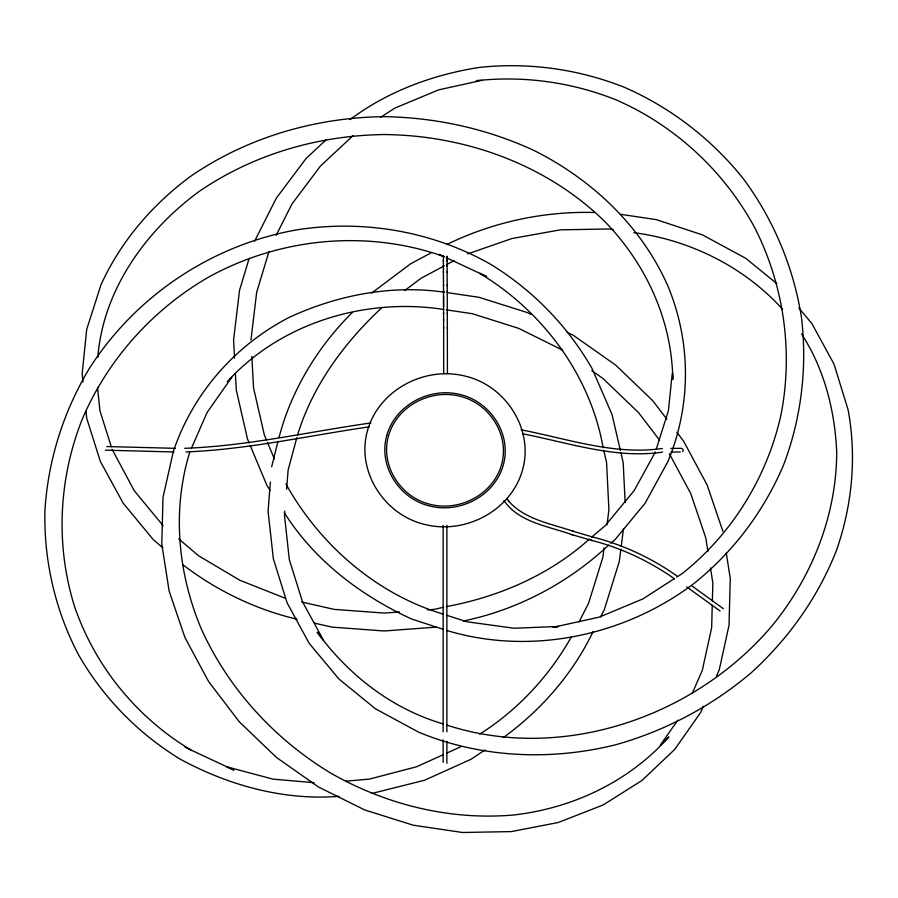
<?xml version="1.0" encoding="UTF-8"?>
<svg xmlns="http://www.w3.org/2000/svg" width="898" height="898" viewBox="0 0 898 898"><rect width="100%" height="100%" fill="white"/><g stroke="black" fill="none" stroke-linecap="round" stroke-linejoin="round"><path stroke-width="1.35" d="M443.421 257.243L443.421 256.154L443.376 261.195M443.612 320.552L443.612 319.486M443.59 313.885L443.59 312.807M447.148 257.243L447.148 256.154L447.103 261.195M447.316 313.885L447.316 312.807M712.249 605.319L711.665 627.646L702.281 670.413L692.235 693.379M712.361 601.132L712.844 582.993L710.486 567.94M270.421 482.035L268.064 511.187L273.351 558.781L287.136 602.906L309.226 643.406L338.961 679.056L375.42 708.758L418.692 732.196C480.89 757.946 550.541 760.976 615.579 744.79C665.62 730.736 712.035 706.086 751.626 672.4C788.826 638.388 818.404 596.755 836.723 549.711C852.258 504.71 856.793 456.498 848.06 409.589L834.029 364.173L811.938 323.673L798.816 307.947M271.656 466.769L277.987 441.345M284.801 511.097L284.475 515.205L289.302 559.555L302.469 601.716L323.583 640.42L317.219 632.192C348.143 674.825 391.977 708.96 442.871 723.799M286.574 489.186L288.123 470.013L296.879 437.539M97.815 357.426C103.001 290.189 145.476 230.966 198.649 191.824C252.989 154.333 318.375 135.374 384.164 134.543C465.344 135.306 546.916 164.559 605.252 221.997C646.055 264.113 671.985 320.339 672.77 379.371L672.77 373.815M672.209 373.736L668.393 410.768L656.214 449.326M250.98 339.927L256.671 292.333L268.884 251.822M604.04 547.971L602.827 557.467L588.504 603.478L579.03 621.977M607.003 524.926L608.911 510.008L606.577 462.56L603.748 450.381M620.855 549.239L619.261 561.62L604.309 609.675L600.571 616.982M621.203 546.489L623.504 528.596M189.77 452.076C171.877 510.232 177.838 573.351 201.354 629.027C228.305 688.542 273.823 738.313 329.42 772.336C385.085 804.496 449.786 820.705 514.049 814.946C572.913 808.155 629.274 781.507 668.853 736.921L660.299 745.149L677.822 720.185M279.065 437.348C291.3 390.226 317.757 346.729 352.263 312.538M297.608 434.834C312.672 385.523 344.226 342.767 381.639 307.868M249.139 258.444L239.542 290.29L233.592 339.983L234.569 358.078M191.442 448.248L207.068 412.508L231.751 377.34L229.854 379.169M703.314 706.311L700.575 712.585L674.735 749.392L641.958 780.485L603.22 804.922L558.287 822.501L511.422 831.582L462.537 832.491L413.114 825.183L364.655 809.906L318.633 787.097L276.449 757.452L239.373 721.891L208.549 681.481L184.909 637.445L169.161 591.142L161.786 543.952L163.009 497.324L173.381 451.312C192.913 393.481 234.748 345.64 288.83 317.566C337.12 295.094 391.64 284.509 444.611 292.232M716.481 676.194L719.242 669.807L729.041 625.165L730.265 578.537L726.269 552.921M254.561 241.281L276.348 198.121L306.095 158.452L326.187 139.718M276.135 235.332L291.917 204.071L320.406 166.085L353.004 135.677M571.442 636.783C549.43 675.891 517.697 710.273 479.577 734.182M593.073 631.608C572.935 673.725 541 710.34 503.284 737.606M655.372 451.986L634.111 490.667L605.252 525.622L591.647 537.161M682.57 451.604L683.243 450.695M227.239 381.74C280.894 322.629 365.789 297.294 443.747 309.473M589.559 538.935C549.834 574.821 498.783 596.889 446.429 606.599M608.653 545.064C568.333 582.959 517.439 609.865 463.2 621.034M610.786 543.268L615.029 539.664L645.157 503.161L667.977 461.437C691.258 404.998 691.258 342.621 667.977 286.181L667.36 284.846C640.959 225.881 592.085 179.757 534.849 150.886C487.636 128.818 436.226 117.526 384.164 116.639C315.467 117.503 247.186 137.304 190.443 176.446C152.233 204.744 120.725 241.427 100.969 284.846L86.724 329.319L82.133 373.815L82.998 382.155M371.772 292.995L410.824 263.653L430.636 253.113M404.706 290.537L421.184 278.156L444.342 265.83M484.931 749.953L471.158 759.203L424.608 780.227L371.772 793.506M349.962 119.614C387.655 91.461 432.409 74.848 478.656 67.507C528.383 62.052 578.615 69.034 625.053 87.566L625.973 88.015C671.985 108.456 712.282 139.774 743.645 179.14C773.616 219.83 793.417 267.054 801.398 316.949C807.437 366.867 801.487 417.48 783.741 464.535C764.378 510.446 734.126 550.934 695.411 582.331L694.648 582.97C625.188 635.896 530.999 655.854 446.946 630.531M380.763 117.178L394.794 108.13L438.437 89.923L481.923 80.315M674.454 578.548L642.889 598.921L599.247 617.128L553.033 627.332M676.789 577.044L682.637 573.272C732.409 533.457 767.218 476.894 781.013 414.719C793.349 351.5 783.887 285.16 754.747 227.755C724.192 171.17 675.105 125.641 616.129 99.88C571.757 82.178 523.759 75.499 476.243 80.708L478.645 80.427M446.733 244.548C492.396 222.221 543.683 211.03 594.543 212.512M446.777 264.54L454.085 260.644M443.163 754.724L416.414 766.813L369.269 779.138L345.809 781.159M446.98 753.007L460.988 746.676M467.667 253.91L511.927 238.542L560.374 229.843L608.934 228.968L613.098 229.585M443.724 607.205L434.284 609.36L427.325 609.877M370.795 422.969C308.878 431.758 247.41 446.037 184.763 448.304M369.415 426.842C308.373 435.62 247.747 449.539 185.976 451.919M554.234 627.197L557.838 626.77M338.995 796.324C283.936 800.702 228.687 785.436 180.464 759.304C138.169 733.554 103.023 697.611 78.44 654.62L78.036 653.867C55.126 609.854 43.901 560.779 44.9 511.187C47.875 460.708 63.331 411.856 89.306 368.506C135.519 296.217 210.738 245.637 295.139 230.157L296.014 229.989C362.343 219.37 431.455 230.865 490.05 263.956C532.346 289.706 567.491 325.648 592.085 368.64L612.021 414.472L620.383 450.504M399.475 611.942L384.164 613.076L334.045 609.36L301.649 601.997M436.495 627.096L384.164 630.98L331.833 627.096L314.468 623.156M662.5 448.461C614.546 455.432 567.615 438.796 521.098 429.816M662.567 452.121C615.074 459.035 568.569 442.725 522.501 433.768M558.646 626.445L514.06 628.241L466.949 621.786L446.923 615.343M670.929 448.428L681.402 448.304L683.221 449.561M670.997 452.087L680.257 451.975M175.413 448.327L106.828 446.553M173.976 451.975L105.347 450.179M314.12 782.697L273.014 779.138L226.835 766.813L233.828 770.046L185.111 747.271M620.552 214.319L656.135 219.595L702.472 234.883L745.744 258.321L776.849 283.656M633.909 232.672C690.124 239.979 744.588 267.166 782.641 309.339M447.361 292.636L478.937 297.294L527.395 312.583L531.133 314.435M446.452 309.866L472.146 313.671L518.55 328.309L562.631 350.153M297.115 619.205C255.919 609.619 216.541 590.558 183.024 564.876M592.197 536.881L593.342 537.206C623.335 544.839 651.566 558.073 676.845 575.865M503.946 500.545C518.921 522.513 548.229 526.127 571.487 534.512L572.621 534.838M593.342 537.206L572.565 531.145L573.71 531.481C551.204 523.601 524.578 519.717 508.279 500.657L508.986 501.555L506.955 498.244M571.487 534.512L592.253 540.562L591.109 540.237C621.102 547.859 649.321 561.093 674.6 578.884M442.916 614.052C376.026 593.847 319.666 544.615 285.901 483.932M442.983 629.262L411.711 619.036C360.873 595.756 314.233 560.341 284.262 512.601M446.789 725.09C562.866 762.907 696.466 716.626 773.537 624.043C812.611 575.349 836.599 514.655 836.7 451.874C834.837 410.341 824.308 369.044 801.544 333.91M285.452 598.315L239.856 580.276L198.649 555.795L178.769 538.935M441.356 255.369L443.679 256.458C366.923 229.338 280.76 237.712 209.526 276.584C152.873 309.08 107.524 359.604 82.01 419.781C58.583 479.162 55.407 545.715 74.635 606.711C95.121 666.383 136.732 717.513 190.836 749.92L188.501 748.831M439.223 254.403L444.274 256.772M446.216 257.636L486.671 276.584L479.678 273.34C542.527 311.135 590.3 374.915 603.119 447.675M567.199 332.316L573.418 335.392L615.601 365.037L652.678 400.598L666.844 419.164M686.667 586.877L720.084 610.988M591.804 370.649L603.029 378.529L638.534 412.597L659.615 440.233M692.156 586.091L723.384 608.721M162.852 547.769L153.3 539.664L123.172 503.161L100.352 461.437L86.724 418.3L86.006 411.351M163.077 525.622L134.217 490.667L112.115 449.326M676.834 432.275L683.501 441.008L707.153 485.043L722.901 531.347M269.972 490.218L266.964 485.504L250.216 445.543M669.347 453.703L690.697 493.462L705.783 537.812L707.916 551.507M266.437 439.93L264.315 434.845L253.55 387.914L251.855 356.383M267.503 442.467L274.418 458.979M249.139 442.972L247.522 439.1L236.286 390.091L235.388 373.388M111.285 446.665L99.936 410.768L97.534 387.453M621.012 453.176L623.178 462.526L625.143 502.442M447.137 271.454L447.215 285.71M443.41 271.454L443.489 285.71M447.103 265.348L447.137 272.532M447.215 284.632L447.249 291.973M443.388 265.348L443.41 272.532M443.489 284.632L443.522 291.973M447.249 290.896L447.35 328.567M443.545 296.508L443.578 307.037M443.522 290.896L443.634 328.567M447.35 327.501L447.417 373.534M443.634 327.501L443.691 373.534M447.103 260.117L447.103 266.425M446.878 525.397L446.878 731.791M446.878 741.299L446.878 763.278M443.376 260.117L443.388 266.425M443.152 525.397L443.152 731.791M443.152 739.941L443.152 762.346M367.54 430.456C355.934 470.945 383.996 514.61 424.26 524.32C464.749 534.927 510.928 511.029 522.501 470.125C534.108 429.637 506.034 385.972 465.781 376.262C425.282 365.654 379.113 389.541 367.54 430.456M386.791 435.384C378.058 465.815 399.161 498.626 429.412 505.922C459.843 513.903 494.551 495.943 503.25 465.198C511.972 434.767 490.88 401.945 460.618 394.649C430.187 386.679 395.479 404.639 386.791 435.384M388.52 435.822C380.045 465.355 400.519 497.189 429.884 504.272C459.406 512.017 493.081 494.585 501.522 464.76C509.985 435.227 489.511 403.382 460.158 396.299C430.625 388.565 396.95 405.986 388.52 435.822"/></g></svg>
